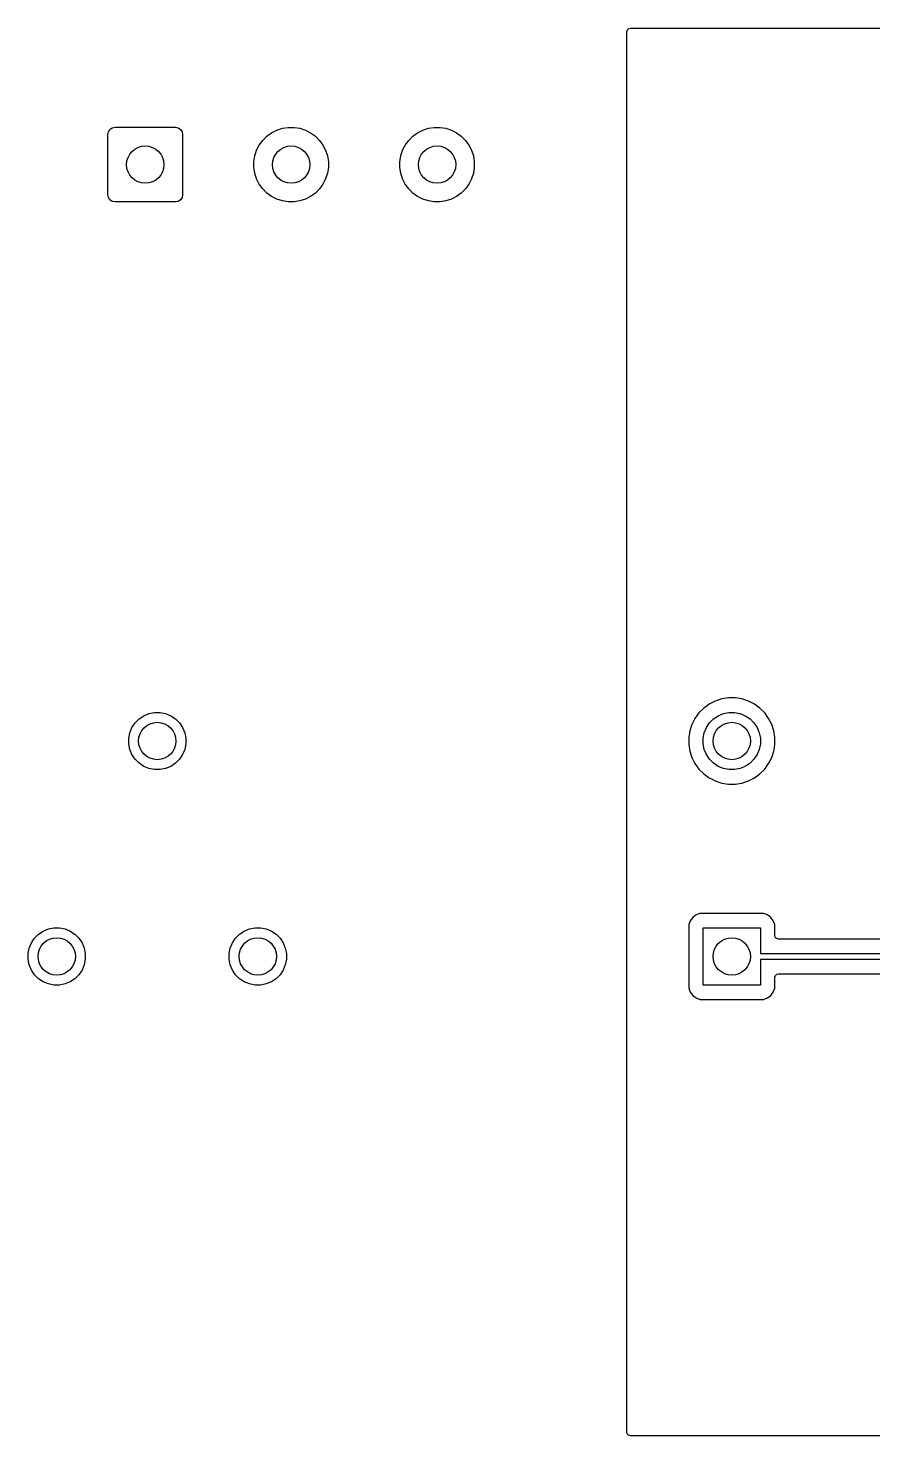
# Model space of a CAD drawing. Extents: x 82 to 229, y -139 to -91.
# Drawn here: x 81.78 to 111.18, y -139.5 to -90.5 of the extents above; entities that cross this region are included whole.
import ezdxf

# ---------------------------------------------------------------- set-up
doc = ezdxf.new("R2010")
doc.units = 0
doc.layers.add('BLACK', color=7, linetype='CONTINUOUS')

msp = doc.modelspace()

# ---------------------------------------------------------------- linework, layer by layer
at = {"layer": 'BLACK', "linetype": 'CONTINUOUS'}
for p, q in [((102.616, -90.6245), (102.635685, -90.557461)), ((102.616, -94.313154), (102.616, -90.6245)), ((102.635685, -90.557461), (102.688489, -90.511706)), ((102.688489, -90.511706), (102.74, -90.5005)), ((102.74, -90.5005), (229.3755, -90.5005)), ((84.57103, -94.104329), (84.625223, -94.023223)), ((84.625223, -94.023223), (84.706329, -93.96903)), ((84.706329, -93.96903), (84.802, -93.95)), ((84.802, -93.95), (86.902, -93.95)), ((86.902, -93.95), (86.997671, -93.96903)), ((86.997671, -93.96903), (87.078777, -94.023223)), ((87.078777, -94.023223), (87.13297, -94.104329)), ((90.252752, -94.141568), (90.434512, -94.048957)), ((90.434512, -94.048957), (90.628521, -93.985919)), ((90.628521, -93.985919), (90.830003, -93.954007)), ((90.830003, -93.954007), (91.033997, -93.954007)), ((91.033997, -93.954007), (91.235479, -93.985919)), ((91.235479, -93.985919), (91.429488, -94.048957)), ((91.429488, -94.048957), (91.611248, -94.141568)), ((95.332752, -94.141568), (95.514512, -94.048957)), ((95.514512, -94.048957), (95.708521, -93.985919)), ((95.708521, -93.985919), (95.910003, -93.954007)), ((95.910003, -93.954007), (96.113997, -93.954007)), ((96.113997, -93.954007), (96.315479, -93.985919)), ((96.315479, -93.985919), (96.509488, -94.048957)), ((96.509488, -94.048957), (96.691248, -94.141568)), ((84.552, -94.2), (84.57103, -94.104329)), ((84.552, -96.3), (84.552, -94.2)), ((87.13297, -94.104329), (87.152, -94.2)), ((87.152, -94.2), (87.152, -96.3)), ((89.823568, -94.570752), (89.943472, -94.405718)), ((89.943472, -94.405718), (90.087718, -94.261472)), ((90.087718, -94.261472), (90.252752, -94.141568)), ((91.611248, -94.141568), (91.776282, -94.261472)), ((91.776282, -94.261472), (91.920528, -94.405718)), ((91.920528, -94.405718), (92.040432, -94.570752)), ((94.903568, -94.570752), (95.023472, -94.405718)), ((95.023472, -94.405718), (95.167718, -94.261472)), ((95.167718, -94.261472), (95.332752, -94.141568)), ((96.691248, -94.141568), (96.856282, -94.261472)), ((96.856282, -94.261472), (97.000528, -94.405718)), ((97.000528, -94.405718), (97.120432, -94.570752)), ((102.616, -115.195402), (102.616, -94.313154)), ((89.636007, -95.148003), (89.667919, -94.946521)), ((89.667919, -94.946521), (89.730957, -94.752512)), ((89.730957, -94.752512), (89.823568, -94.570752)), ((92.040432, -94.570752), (92.133043, -94.752512)), ((92.133043, -94.752512), (92.196081, -94.946521)), ((92.196081, -94.946521), (92.227993, -95.148003)), ((94.716007, -95.148003), (94.747919, -94.946521)), ((94.747919, -94.946521), (94.810957, -94.752512)), ((94.810957, -94.752512), (94.903568, -94.570752)), ((97.120432, -94.570752), (97.213043, -94.752512)), ((97.213043, -94.752512), (97.276081, -94.946521)), ((97.276081, -94.946521), (97.307993, -95.148003)), ((89.636007, -95.351997), (89.636007, -95.148003)), ((89.667919, -95.553479), (89.636007, -95.351997)), ((92.227993, -95.351997), (92.196081, -95.553479)), ((92.227993, -95.148003), (92.227993, -95.351997)), ((94.716007, -95.351997), (94.716007, -95.148003)), ((94.747919, -95.553479), (94.716007, -95.351997)), ((97.307993, -95.351997), (97.276081, -95.553479)), ((97.307993, -95.148003), (97.307993, -95.351997)), ((89.730957, -95.747488), (89.667919, -95.553479)), ((89.823568, -95.929248), (89.730957, -95.747488)), ((89.943472, -96.094282), (89.823568, -95.929248)), ((92.040432, -95.929248), (91.920528, -96.094282)), ((92.133043, -95.747488), (92.040432, -95.929248)), ((92.196081, -95.553479), (92.133043, -95.747488)), ((94.810957, -95.747488), (94.747919, -95.553479)), ((94.903568, -95.929248), (94.810957, -95.747488)), ((95.023472, -96.094282), (94.903568, -95.929248)), ((97.120432, -95.929248), (97.000528, -96.094282)), ((97.213043, -95.747488), (97.120432, -95.929248)), ((97.276081, -95.553479), (97.213043, -95.747488)), ((84.57103, -96.395671), (84.552, -96.3)), ((84.625223, -96.476777), (84.57103, -96.395671)), ((84.706329, -96.53097), (84.625223, -96.476777)), ((87.078777, -96.476777), (86.997671, -96.53097)), ((87.13297, -96.395671), (87.078777, -96.476777)), ((87.152, -96.3), (87.13297, -96.395671)), ((90.087718, -96.238528), (89.943472, -96.094282)), ((90.252752, -96.358432), (90.087718, -96.238528)), ((90.434512, -96.451043), (90.252752, -96.358432)), ((90.628521, -96.514081), (90.434512, -96.451043)), ((90.830003, -96.545993), (90.628521, -96.514081)), ((91.235479, -96.514081), (91.033997, -96.545993)), ((91.429488, -96.451043), (91.235479, -96.514081)), ((91.611248, -96.358432), (91.429488, -96.451043)), ((91.776282, -96.238528), (91.611248, -96.358432)), ((91.920528, -96.094282), (91.776282, -96.238528)), ((95.167718, -96.238528), (95.023472, -96.094282)), ((95.332752, -96.358432), (95.167718, -96.238528)), ((95.514512, -96.451043), (95.332752, -96.358432)), ((95.708521, -96.514081), (95.514512, -96.451043)), ((95.910003, -96.545993), (95.708521, -96.514081)), ((96.315479, -96.514081), (96.113997, -96.545993)), ((96.509488, -96.451043), (96.315479, -96.514081)), ((96.691248, -96.358432), (96.509488, -96.451043)), ((96.856282, -96.238528), (96.691248, -96.358432)), ((97.000528, -96.094282), (96.856282, -96.238528)), ((84.802, -96.55), (84.706329, -96.53097)), ((86.902, -96.55), (84.802, -96.55)), ((86.997671, -96.53097), (86.902, -96.55)), ((91.033997, -96.545993), (90.830003, -96.545993)), ((96.113997, -96.545993), (95.910003, -96.545993)), ((105.377597, -114.108239), (105.29399, -114.168983)), ((105.485066, -114.030157), (105.377597, -114.108239)), ((105.695503, -113.922933), (105.485066, -114.030157)), ((105.920131, -113.849946), (105.695503, -113.922933)), ((106.153403, -113.813), (105.920131, -113.849946)), ((106.153408, -113.813), (106.153403, -113.813)), ((106.389592, -113.813), (106.153408, -113.813)), ((106.389597, -113.813), (106.389592, -113.813)), ((106.622868, -113.849946), (106.389597, -113.813)), ((106.847496, -113.922933), (106.622868, -113.849946)), ((107.035092, -114.018519), (106.847496, -113.922933)), ((107.057933, -114.030157), (107.035092, -114.018519)), ((107.24901, -114.168983), (107.057933, -114.030157)), ((85.49849, -114.679107), (85.637107, -114.54049)), ((85.637107, -114.54049), (85.800103, -114.431579)), ((85.800103, -114.431579), (85.981215, -114.35656)), ((85.981215, -114.35656), (86.173483, -114.318315)), ((86.173483, -114.318315), (86.369517, -114.318315)), ((86.369517, -114.318315), (86.561785, -114.35656)), ((86.561785, -114.35656), (86.742897, -114.431579)), ((86.742897, -114.431579), (86.905893, -114.54049)), ((86.905893, -114.54049), (87.04451, -114.679107)), ((104.988157, -114.527066), (104.880933, -114.737503)), ((105.067362, -114.41805), (104.988157, -114.527066)), ((105.126983, -114.33599), (105.067362, -114.41805)), ((105.126985, -114.335988), (105.126983, -114.33599)), ((105.293987, -114.168985), (105.126985, -114.335987)), ((105.126985, -114.335987), (105.126985, -114.335988)), ((105.293988, -114.168985), (105.293987, -114.168985)), ((105.29399, -114.168983), (105.293988, -114.168985)), ((105.49849, -114.679107), (105.637107, -114.54049)), ((105.637107, -114.54049), (105.800103, -114.431579)), ((105.800103, -114.431579), (105.981215, -114.35656)), ((105.981215, -114.35656), (106.173483, -114.318315)), ((106.173483, -114.318315), (106.369517, -114.318315)), ((106.369517, -114.318315), (106.561785, -114.35656)), ((106.561785, -114.35656), (106.742897, -114.431579)), ((106.742897, -114.431579), (106.905893, -114.54049)), ((106.905893, -114.54049), (107.04451, -114.679107)), ((107.416017, -114.33599), (107.24901, -114.168983)), ((107.554842, -114.527066), (107.416017, -114.33599)), ((107.662066, -114.737503), (107.554842, -114.527066)), ((85.276315, -115.215483), (85.31456, -115.023215)), ((85.31456, -115.023215), (85.389579, -114.842103)), ((85.389579, -114.842103), (85.49849, -114.679107)), ((87.04451, -114.679107), (87.153421, -114.842103)), ((87.153421, -114.842103), (87.22844, -115.023215)), ((87.22844, -115.023215), (87.266685, -115.215483)), ((104.807946, -114.962131), (104.771, -115.195402)), ((104.880933, -114.737503), (104.807946, -114.962131)), ((105.276315, -115.215483), (105.31456, -115.023215)), ((105.31456, -115.023215), (105.389579, -114.842103)), ((105.389579, -114.842103), (105.49849, -114.679107)), ((107.04451, -114.679107), (107.153421, -114.842103)), ((107.153421, -114.842103), (107.22844, -115.023215)), ((107.22844, -115.023215), (107.266685, -115.215483)), ((107.735053, -114.962131), (107.662066, -114.737503)), ((107.772, -115.195402), (107.735053, -114.962131)), ((85.276315, -115.411517), (85.276315, -115.215483)), ((85.31456, -115.603785), (85.276315, -115.411517)), ((85.389579, -115.784897), (85.31456, -115.603785)), ((87.22844, -115.603785), (87.153421, -115.784897)), ((87.266685, -115.411517), (87.22844, -115.603785)), ((87.266685, -115.215483), (87.266685, -115.411517)), ((102.616, -135.461157), (102.616, -115.195402)), ((104.771, -115.195402), (104.771, -115.431597)), ((104.771, -115.431597), (104.807946, -115.664868)), ((105.276315, -115.411517), (105.276315, -115.215483)), ((105.31456, -115.603785), (105.276315, -115.411517)), ((105.389579, -115.784897), (105.31456, -115.603785)), ((107.22844, -115.603785), (107.153421, -115.784897)), ((107.266685, -115.411517), (107.22844, -115.603785)), ((107.266685, -115.215483), (107.266685, -115.411517)), ((107.735053, -115.664868), (107.741497, -115.624184)), ((107.741497, -115.624184), (107.772, -115.431597)), ((107.772, -115.431597), (107.772, -115.195402)), ((85.49849, -115.947893), (85.389579, -115.784897)), ((85.637107, -116.08651), (85.49849, -115.947893)), ((85.800103, -116.195421), (85.637107, -116.08651)), ((86.905893, -116.08651), (86.742897, -116.195421)), ((87.04451, -115.947893), (86.905893, -116.08651)), ((87.153421, -115.784897), (87.04451, -115.947893)), ((104.807946, -115.664868), (104.880933, -115.889496)), ((104.880933, -115.889496), (104.988157, -116.099933)), ((104.988157, -116.099933), (105.126983, -116.29101)), ((105.49849, -115.947893), (105.389579, -115.784897)), ((105.637107, -116.08651), (105.49849, -115.947893)), ((105.800103, -116.195421), (105.637107, -116.08651)), ((106.905893, -116.08651), (106.742897, -116.195421)), ((107.04451, -115.947893), (106.905893, -116.08651)), ((107.153421, -115.784897), (107.04451, -115.947893)), ((107.416017, -116.29101), (107.554843, -116.099933)), ((107.554843, -116.099933), (107.662068, -115.889492)), ((107.662068, -115.889492), (107.735053, -115.664868)), ((85.981215, -116.27044), (85.800103, -116.195421)), ((86.173483, -116.308685), (85.981215, -116.27044)), ((86.369517, -116.308685), (86.173483, -116.308685)), ((86.561785, -116.27044), (86.369517, -116.308685)), ((86.742897, -116.195421), (86.561785, -116.27044)), ((105.126983, -116.29101), (105.29399, -116.458017)), ((105.29399, -116.458017), (105.485067, -116.596843)), ((105.485067, -116.596843), (105.584491, -116.647502)), ((105.981215, -116.27044), (105.800103, -116.195421)), ((106.173483, -116.308685), (105.981215, -116.27044)), ((106.369517, -116.308685), (106.173483, -116.308685)), ((106.561785, -116.27044), (106.369517, -116.308685)), ((106.742897, -116.195421), (106.561785, -116.27044)), ((106.847492, -116.704068), (107.057933, -116.596843)), ((107.057933, -116.596843), (107.24901, -116.458017)), ((107.24901, -116.458017), (107.416017, -116.29101)), ((105.584491, -116.647502), (105.695503, -116.704066)), ((105.695503, -116.704066), (105.695505, -116.704066)), ((105.695505, -116.704066), (105.695508, -116.704068)), ((105.695508, -116.704068), (105.815912, -116.743189)), ((105.815912, -116.743189), (105.920131, -116.777053)), ((105.920131, -116.777053), (106.153403, -116.814)), ((106.153403, -116.814), (106.153408, -116.814)), ((106.153408, -116.814), (106.389597, -116.814)), ((106.389597, -116.814), (106.622868, -116.777053)), ((106.622868, -116.777053), (106.847492, -116.704068)), ((104.913952, -121.455955), (104.827706, -121.571164)), ((104.913955, -121.455952), (104.913952, -121.455955)), ((105.029164, -121.369706), (104.913955, -121.455952)), ((105.029171, -121.369702), (105.029164, -121.369706)), ((105.164016, -121.319408), (105.029171, -121.369702)), ((105.223623, -121.313001), (105.164016, -121.319408)), ((105.223629, -121.313), (105.223623, -121.313001)), ((107.319364, -121.313), (105.223629, -121.313)), ((107.319373, -121.313), (107.319364, -121.313)), ((107.319381, -121.313), (107.319373, -121.313)), ((107.319383, -121.313001), (107.319381, -121.313)), ((107.378983, -121.319408), (107.319383, -121.313001)), ((107.513828, -121.369702), (107.378982, -121.319408)), ((107.378982, -121.319408), (107.378983, -121.319408)), ((107.513835, -121.369706), (107.513828, -121.369702)), ((107.629044, -121.455952), (107.513835, -121.369706)), ((107.629047, -121.455955), (107.629044, -121.455952)), ((107.715293, -121.571164), (107.629047, -121.455955)), ((82.137107, -122.04049), (82.300103, -121.931579)), ((82.300103, -121.931579), (82.481215, -121.85656)), ((82.481215, -121.85656), (82.673483, -121.818315)), ((82.673483, -121.818315), (82.869517, -121.818315)), ((82.869517, -121.818315), (83.061785, -121.85656)), ((83.061785, -121.85656), (83.242897, -121.931579)), ((83.242897, -121.931579), (83.405893, -122.04049)), ((89.137107, -122.04049), (89.300103, -121.931579)), ((89.300103, -121.931579), (89.481215, -121.85656)), ((89.481215, -121.85656), (89.673483, -121.818315)), ((89.673483, -121.818315), (89.869517, -121.818315)), ((89.869517, -121.818315), (90.061785, -121.85656)), ((90.061785, -121.85656), (90.242897, -121.931579)), ((90.242897, -121.931579), (90.405893, -122.04049)), ((104.771001, -121.765623), (104.771, -121.765635)), ((104.771, -121.765635), (104.771, -123.86137)), ((104.777408, -121.706017), (104.771001, -121.765616)), ((104.771001, -121.765616), (104.771001, -121.765623)), ((104.827702, -121.571171), (104.777408, -121.706017)), ((104.827706, -121.571164), (104.827702, -121.571171)), ((105.2715, -123.8135), (105.2715, -121.8135)), ((105.2715, -121.8135), (107.2715, -121.8135)), ((107.2715, -121.8135), (107.2715, -122.7135)), ((107.715295, -121.571168), (107.715293, -121.571164)), ((107.715296, -121.571169), (107.715295, -121.571168)), ((107.765591, -121.706017), (107.715296, -121.571169)), ((107.771997, -121.765616), (107.765591, -121.706017)), ((107.771998, -121.765623), (107.771997, -121.765616)), ((107.771999, -121.765629), (107.771998, -121.765623)), ((107.771999, -122.089), (107.771999, -121.765629)), ((81.81456, -122.523215), (81.889579, -122.342103)), ((81.889579, -122.342103), (81.99849, -122.179107)), ((81.99849, -122.179107), (82.137107, -122.04049)), ((83.405893, -122.04049), (83.54451, -122.179107)), ((83.54451, -122.179107), (83.653421, -122.342103)), ((83.653421, -122.342103), (83.72844, -122.523215)), ((88.81456, -122.523215), (88.889579, -122.342103)), ((88.889579, -122.342103), (88.99849, -122.179107)), ((88.99849, -122.179107), (89.137107, -122.04049)), ((90.405893, -122.04049), (90.54451, -122.179107)), ((90.54451, -122.179107), (90.653421, -122.342103)), ((90.653421, -122.342103), (90.72844, -122.523215)), ((107.783205, -122.140511), (107.771999, -122.089)), ((107.82896, -122.193315), (107.783205, -122.140511)), ((107.895999, -122.213), (107.82896, -122.193315)), ((115.8615, -122.213), (107.895999, -122.213)), ((81.776315, -122.715483), (81.81456, -122.523215)), ((81.776315, -122.911517), (81.776315, -122.715483)), ((81.81456, -123.103785), (81.776315, -122.911517)), ((83.72844, -122.523215), (83.766685, -122.715483)), ((83.766685, -122.911517), (83.72844, -123.103785)), ((83.766685, -122.715483), (83.766685, -122.911517)), ((88.776315, -122.715483), (88.81456, -122.523215)), ((88.776315, -122.911517), (88.776315, -122.715483)), ((88.81456, -123.103785), (88.776315, -122.911517)), ((90.72844, -122.523215), (90.766685, -122.715483)), ((90.766685, -122.911517), (90.72844, -123.103785)), ((90.766685, -122.715483), (90.766685, -122.911517)), ((107.2715, -122.7135), (116.486, -122.7135)), ((116.486, -122.9135), (107.2715, -122.9135)), ((107.2715, -122.9135), (107.2715, -123.8135)), ((81.889579, -123.284897), (81.81456, -123.103785)), ((81.99849, -123.447893), (81.889579, -123.284897)), ((82.137107, -123.58651), (81.99849, -123.447893)), ((83.54451, -123.447893), (83.405893, -123.58651)), ((83.653421, -123.284897), (83.54451, -123.447893)), ((83.72844, -123.103785), (83.653421, -123.284897)), ((88.889579, -123.284897), (88.81456, -123.103785)), ((88.99849, -123.447893), (88.889579, -123.284897)), ((89.137107, -123.58651), (88.99849, -123.447893)), ((90.54451, -123.447893), (90.405893, -123.58651)), ((90.653421, -123.284897), (90.54451, -123.447893)), ((90.72844, -123.103785), (90.653421, -123.284897)), ((107.772, -123.538), (107.791685, -123.470961)), ((107.791685, -123.470961), (107.844489, -123.425206)), ((107.844489, -123.425206), (107.896, -123.414)), ((107.896, -123.414), (115.8615, -123.414)), ((82.300103, -123.695421), (82.137107, -123.58651)), ((82.481215, -123.77044), (82.300103, -123.695421)), ((82.673483, -123.808685), (82.481215, -123.77044)), ((82.869517, -123.808685), (82.673483, -123.808685)), ((83.061785, -123.77044), (82.869517, -123.808685)), ((83.242897, -123.695421), (83.061785, -123.77044)), ((83.405893, -123.58651), (83.242897, -123.695421)), ((89.300103, -123.695421), (89.137107, -123.58651)), ((89.481215, -123.77044), (89.300103, -123.695421)), ((89.673483, -123.808685), (89.481215, -123.77044)), ((89.869517, -123.808685), (89.673483, -123.808685)), ((90.061785, -123.77044), (89.869517, -123.808685)), ((90.242897, -123.695421), (90.061785, -123.77044)), ((90.405893, -123.58651), (90.242897, -123.695421)), ((104.771, -123.86137), (104.771001, -123.861376)), ((104.771001, -123.861376), (104.777408, -123.920983)), ((104.777408, -123.920983), (104.827702, -124.055828)), ((107.2715, -123.8135), (105.2715, -123.8135)), ((107.715296, -124.055831), (107.765591, -123.920983)), ((107.765591, -123.920983), (107.772, -123.861373)), ((107.772, -123.861373), (107.772, -123.538)), ((104.827702, -124.055828), (104.827706, -124.055835)), ((104.827706, -124.055835), (104.913952, -124.171044)), ((104.913952, -124.171044), (104.913955, -124.171047)), ((104.913955, -124.171047), (105.029164, -124.257293)), ((105.029164, -124.257293), (105.029171, -124.257297)), ((105.029171, -124.257297), (105.164017, -124.307591)), ((105.164017, -124.307591), (105.164016, -124.307591)), ((105.164016, -124.307591), (105.170944, -124.308335)), ((105.170944, -124.308335), (105.223627, -124.314)), ((105.223627, -124.314), (107.319372, -124.313999)), ((107.319372, -124.313999), (107.378983, -124.307591)), ((107.378983, -124.307591), (107.513831, -124.257296)), ((107.513831, -124.257296), (107.629046, -124.171046)), ((107.629046, -124.171046), (107.715296, -124.055831)), ((102.616, -139.3755), (102.616, -135.461157)), ((102.627206, -139.427011), (102.616, -139.3755)), ((102.672961, -139.479815), (102.627206, -139.427011)), ((102.74, -139.4995), (102.672961, -139.479815)), ((125.396903, -139.4995), (102.74, -139.4995))]:
    msp.add_line(p, q, dxfattribs=at)
at = {"layer": 'BLACK'}
for centre in [(85.852, -95.25), (90.932, -95.25), (96.012, -95.25), (86.2715, -115.3135), (106.2715, -115.3135), (82.7715, -122.8135), (89.7715, -122.8135), (106.2715, -122.8135)]:
    msp.add_circle(centre, 0.65, dxfattribs=at)

doc.saveas('drawing.dxf')
